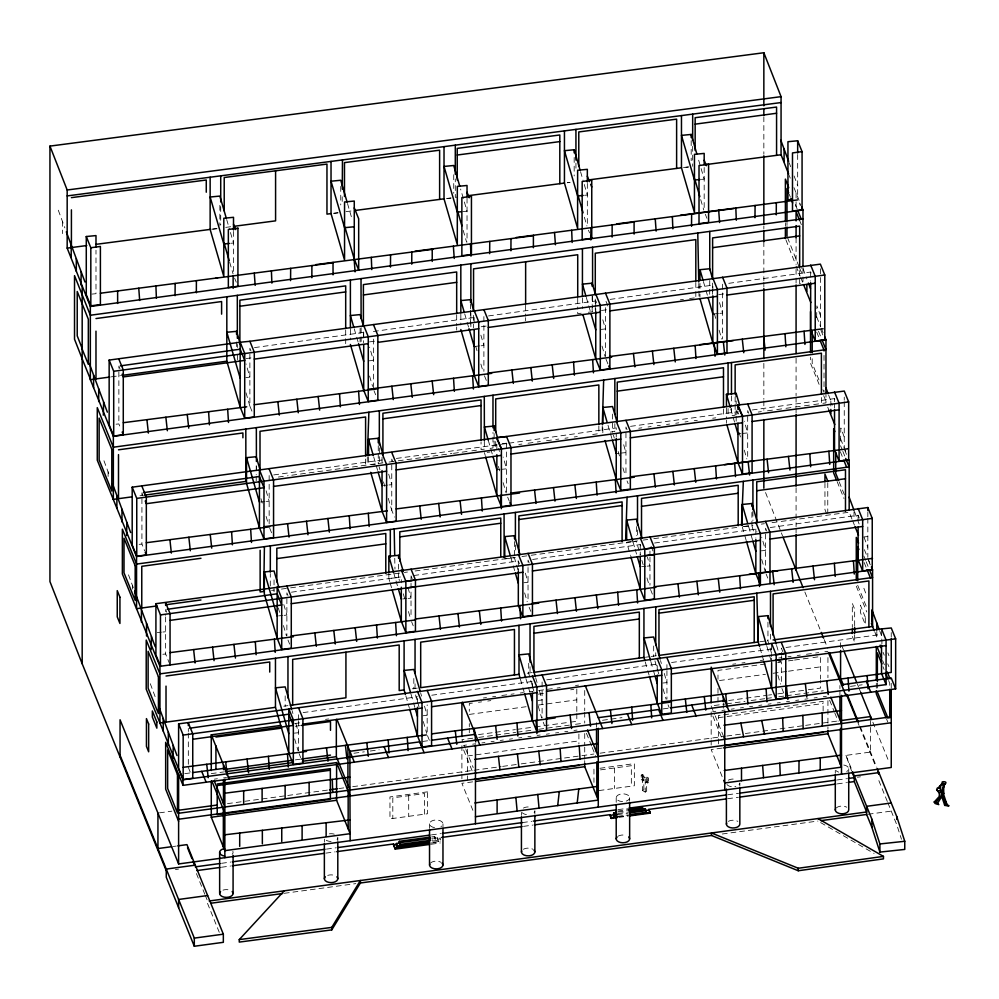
<?xml version="1.0" encoding="UTF-8"?>
<svg xmlns="http://www.w3.org/2000/svg" width="999" height="999" viewBox="0 0 999 999"><rect width="100%" height="100%" fill="white"/><g stroke="black" fill="none" stroke-linecap="round" stroke-linejoin="round"><path stroke-width="0.75" stroke-dasharray="5 3.75" d="M270.292 585.963L270.304 573.626M770.491 634.178L770.491 640.309L767.419 640.721M342.207 201.398L342.232 196.791M816.62 317.495L816.895 305.881L820.629 315.934M840.559 441.058L840.858 427.984L844.605 438.037M602.285 425.624L602.047 433.216L602.834 433.104L602.834 425.574M367.332 457.255L367.07 465.022L287.55 475.786M641.233 779.832L642.345 779.195L643.831 780.057L642.419 780.868L641.233 779.832L641.233 775.124L642.345 774.475L648.501 778.034L648.501 782.754L645.242 782.492L646.653 781.68L648.501 782.754M641.233 775.124L645.242 777.784L648.501 778.034M643.831 789.647L643.831 775.336L642.419 776.148L642.419 790.471L643.831 789.647L646.653 791.283L646.653 776.972L645.242 777.784L645.242 792.095L646.653 791.283M501.248 444.293L507.38 443.419M508.916 443.194L616.233 427.909L616.233 436.963M546.715 679.844L657.217 664.06M254.495 347.602L363.711 332.43L364.847 335.227M373.426 331.493L474.175 317.52L475.312 320.317M488.499 315.934L595.754 300.974L596.89 303.783M610.064 299.4L712.861 285.127L712.861 291.209M291.458 592.195L401.311 576.848L401.311 582.779M770.192 527.534L858.116 515.247L859.252 518.056M728.758 283.329L810.664 272.028L811.8 274.825M273.726 474.925L382.043 460.002M752.247 409.977L834.527 398.601L835.676 401.398M411.026 581.83L411.026 575.899L518.319 561.038L519.455 563.836M532.642 559.452L640.247 544.592L641.383 547.39M654.57 543.019L755.843 529.133L756.98 531.93M303.147 712.587L417.445 696.803M431.743 695.229L532.392 681.455M785.976 647.477L881.53 634.39M111.301 376.835L120.492 375.587M246.004 358.604L252.135 357.767M369.518 341.883L375.636 341.046M481.206 326.76L487.337 325.924M581.256 313.211L577.722 313.686L577.722 310.589M588.274 312.262L592.644 311.676L592.632 305.532M601.473 310.477L607.654 309.64M680.344 299.8L683.441 299.375M689.622 298.539L694.268 297.914M718.718 294.605L724.837 293.781M630.531 426.348L737.312 411.825L738.611 414.548M139.997 495.766L143.069 495.354M278.359 477.035L286.014 475.999M370.08 464.622L382.917 462.874M389.048 462.05L396.715 461.014M398.251 460.801L451.923 453.534M453.459 453.334L470.329 451.048M471.853 450.836L476.461 450.212M484.29 449.15L481.056 449.587L481.056 441.995M490.084 448.364L492.982 447.977L492.982 432.455M518.793 444.48L521.878 444.068M528.034 443.231L535.726 442.195M537.275 441.983L540.347 441.57M546.503 440.734L554.208 439.685M555.744 439.485L558.828 439.061M564.984 438.236L568.056 437.812M574.213 436.975L577.297 436.563M592.694 434.478L597.315 433.853M610.339 432.092L614.835 431.481L614.835 423.688M638.798 428.234L641.87 427.822M648.039 426.985L651.111 426.573M657.28 425.736L660.351 425.324M666.508 424.488L669.592 424.063M675.749 423.239L678.833 422.814M684.989 421.978L688.074 421.566M694.23 420.729L697.302 420.317M712.699 418.231L715.784 417.819M758.241 412.063L761.325 411.65M767.494 410.814L775.187 409.777M776.735 409.565L784.44 408.516M785.976 408.316L793.681 407.267M795.216 407.055L802.921 406.019M804.457 405.806L812.162 404.77M813.71 404.558L821.403 403.521L821.403 395.891M822.926 403.309L825.973 402.897L825.973 395.204M271.591 590.421L274.201 590.059M281.418 589.085L289.098 588.049M290.634 587.837L399.8 573.064M404.383 572.439L407.442 572.027M415.097 570.991L515.397 557.417M521.953 556.518L529.657 555.481M531.206 555.269L633.441 541.433M634.802 541.246L637.512 540.884M643.056 540.122L647.664 539.51M653.796 538.673L740.346 526.96M743.731 526.498L752.921 525.249M761.325 524.113L764.385 523.701M772.027 522.664L779.682 521.628M781.206 521.428L798.039 519.143M799.575 518.943L849.175 512.225L852.097 519.418M283.791 706.193L287.962 705.631M412.312 688.798L419.28 687.849M527.285 673.226L533.928 672.327M645.416 657.242L649.837 656.643M651.323 656.443L658.965 655.406M759.764 641.758L765.896 640.933M294.655 723.551L300.824 722.714M325.524 719.38L328.621 718.955M483.391 698.001L486.463 697.589M492.607 696.753L495.679 696.34M501.81 695.504L509.49 694.467M511.026 694.268L514.098 693.843M520.242 693.019L523.314 692.594M529.445 691.77L532.517 691.358M538.661 690.521L555.544 688.236M557.08 688.024L560.152 687.612M575.499 685.539L578.571 685.114M732.692 664.248L735.764 663.836M741.907 663.011L744.979 662.587M760.339 660.514L763.411 660.089M778.77 658.016L781.842 657.604M787.999 656.768L791.071 656.355M797.214 655.519L800.286 655.107M806.43 654.27L814.11 653.234M815.646 653.021L818.718 652.609M824.862 651.773L827.934 651.36M295.367 726.273L301.473 725.449M472.377 703.109L469.305 703.521L469.305 711.3M478.509 702.272L481.58 701.86M487.724 701.023L490.796 700.611M538.411 694.168L544.555 693.331M570.666 689.797L573.738 689.385M765.459 663.998L717.994 670.416L717.994 679.27M777.709 662.337L780.781 661.925M788.436 660.888L793.031 660.264M794.555 660.052L811.4 657.779M812.936 657.567L820.591 656.53L820.591 678.97M469.305 714.41L526.123 706.718M538.411 705.057L576.81 699.849M719.517 680.531L765.459 674.313M773.126 673.276L786.9 671.415M788.436 671.203L820.591 666.845M184.778 773.663L190.946 772.826M422.627 741.458L429.97 740.471M663.099 708.903L669.118 708.091M728.708 700.511L766.995 695.329M768.531 695.117L771.59 694.705M777.709 693.88L783.84 693.044M789.972 692.22L806.817 689.934M808.341 689.735L820.591 688.074L820.591 680.494M478.509 734.59L493.868 732.504M495.404 732.292L515.372 729.595M516.908 729.382L533.803 727.097M535.339 726.897L569.13 722.314M570.666 722.115L576.81 721.278L576.81 713.623M295.367 759.877L301.473 759.053M353.933 753.234L364.323 751.822M370.267 751.023L379.17 749.812M850.474 686.375L862.187 684.79M602.484 720.279L621.99 717.632M211.276 773.613L223.626 771.94M472.652 738.224L461.9 739.685L465.297 748.039M478.783 737.399L494.143 735.314M495.679 735.114L515.634 732.404M517.17 732.205L532.517 730.119M538.661 729.295L569.368 725.137M575.499 724.3L581.643 723.476M714.248 705.519L725.012 704.07M726.548 703.858L744.979 701.36M751.123 700.524L764.947 698.663M766.483 698.451L772.627 697.614M778.77 696.79L784.927 695.953M786.463 695.741L823.326 690.759M214.335 779.158L217.395 778.745M223.501 777.909L226.561 777.497M463.436 745.429L466.508 745.017M472.652 744.18L475.724 743.768M481.855 742.944L484.927 742.519M491.071 741.695L494.143 741.27M500.274 740.446L503.346 740.034M509.49 739.198L512.562 738.785M518.706 737.949L521.778 737.537M527.909 736.7L530.981 736.288M537.125 735.451L540.197 735.039M546.341 734.215L549.4 733.79M555.544 732.966L558.616 732.542M564.76 731.718L567.832 731.305M573.963 730.469L577.035 730.057M712.712 711.688L715.784 711.263M721.94 710.439L725.012 710.027M731.156 709.19L734.228 708.778M740.371 707.941L743.443 707.529M749.587 706.693L752.659 706.281M758.803 705.444L761.875 705.032M768.019 704.195L771.091 703.783M777.234 702.946L780.306 702.534M786.463 701.698L789.535 701.286M795.679 700.449L798.75 700.037M804.894 699.2L807.966 698.788M814.11 697.964L817.182 697.539M823.326 696.715L826.398 696.291M718.381 717.707L823.126 703.521M467.495 755.981L578.896 740.896M159.478 812.836L171.853 811.163M227.497 803.633L286.238 795.679M287.787 795.466L327.984 790.022M338.798 788.561L344.98 787.724M352.709 786.675L501.111 766.583M502.659 766.383L519.667 764.073M521.203 763.873L593.868 754.033M600.049 753.196L725.262 736.238M726.81 736.038L743.805 733.728M745.354 733.516L804.095 725.574M805.644 725.361L838.111 720.966M472.652 781.867L461.9 783.316L473.489 811.85M721.94 748.114L711.176 749.575L723.101 778.933M599.937 768.281L634.353 763.623L634.353 785.776L597.414 790.771M600.499 769.879L631.343 765.696L631.343 786.176M173.214 846.49L176.274 846.078M851.523 770.803L845.966 755.406L870.566 752.072M175.437 869.542L178.496 869.13M221.528 863.311L230.794 862.05M326.486 849.1L335.739 847.851M431.431 834.889L440.684 833.641M522.477 822.564L531.743 821.315M618.169 809.615L627.434 808.353M727.747 794.779L738.548 793.306M837.324 779.944L846.578 778.683M857.379 777.222L860.451 776.81M617.782 811.038L628.596 809.565M431.643 836.912L434.727 836.5L435.277 837.861L435.277 839.659L432.192 840.072M618.169 811.975L627.434 810.726M432.192 838.273L435.277 837.861M618.169 813.436L627.434 812.175M221.428 867.257L230.657 866.008M325.961 853.109L335.189 851.86M434.727 836.5L434.727 838.298L437.699 837.899L438.661 841.545L430.994 842.582M523.513 826.36L532.779 825.112M727.634 798.738L738.448 797.264M837.312 783.89L846.578 782.629M617.457 814.585L628.009 813.161M437.699 837.899L437.699 839.185L440.109 838.86L441.708 842.806M432.53 841.083L438.661 840.259M617.457 816.383L628.009 814.959M618.731 816.707L627.684 815.496M618.731 817.394L627.684 816.183M431.218 843.031L440.209 841.82M431.218 844.23L440.209 843.019M284.253 893.306L355.819 883.615M722.277 834.003L817.944 821.053M868.181 814.247L891.245 811.126L891.245 808.416M396.391 458.429L496.653 444.942L499.625 451.448M671.553 662.499L771.64 649.063M211.651 229.221L217.695 228.434M225.724 227.385L231.768 226.586M333.803 213.249L337.974 212.7M346.016 211.651L352.147 210.851M446.84 198.464L451.061 197.914M457.23 197.103L455.294 197.365L455.294 178.933M570.192 182.342L567.32 182.717L571.391 182.417M688.461 166.87L682.866 167.607L688.411 167.108M446.803 198.564L450.961 198.164M333.803 213.336L337.974 212.937M701.398 179.395L704.183 179.121L697.677 156.781M212.912 229.146L217.083 228.746M584.565 195.305L587.337 195.042L583.516 181.893M462.862 211.588L467.033 211.189L460.601 189.073M230.732 243.294L233.516 243.032L229.246 228.359M91.833 294.106L95.991 293.694L95.991 250.212M714.248 313.911L718.406 313.511M719.792 313.374L722.577 313.112L719.13 301.286M601.298 329.37L605.469 328.958L602.035 317.145M475.561 346.316L479.732 345.904M481.118 345.779L483.891 345.504L480.881 335.152M369.268 360.814L373.426 360.414L369.568 347.115M245.717 377.572L249.875 377.172L246.004 363.861M116.096 424.188L118.869 423.926L121.066 429.358M502.41 443.606L506.568 443.206L507.667 445.916M487.175 452.335L489.96 452.072M371.316 464.56L375.487 464.148M737.961 433.878L740.734 433.603M742.12 433.466L747.677 432.929L744.267 421.203M616.233 453.534L619.005 453.271M620.391 453.134L625.948 452.597L622.926 442.195M496.853 469.767L499.625 469.505M501.011 469.368L506.568 468.831L503.134 457.03M383.429 485.489L387.6 485.089M388.986 484.952L391.758 484.677L388.274 472.702M260.826 501.985L264.985 501.585M266.371 501.448L269.156 501.186L266.134 490.809M139.136 544.355L141.92 544.093L144.668 550.874M743.593 526.573L751.922 525.761L753.621 531.63M630.819 541.945L626.648 542.345L630.469 555.494M632.205 541.808L636.375 541.408L640.197 554.545M504.745 558.853L514.46 557.917L516.158 563.748M388.848 572.564L388.848 578.496L398.576 577.547L399.425 580.506M863.673 536.95L867.831 536.55M761.4 550.824L765.559 550.424L761.725 537.237M641.633 566.695L645.791 566.296M647.19 566.158L649.962 565.884L647.414 557.13M523.863 582.742L528.034 582.342L524.637 570.666M402.697 598.95L406.868 598.551M408.254 598.413L411.026 598.151L408.454 589.285M278.546 615.884L282.705 615.484M284.103 615.347L286.875 615.084L283.454 603.321M157.305 632.567L161.476 632.167M162.862 632.03L165.634 631.768M162.862 654.27L165.634 654.008L169.493 663.498M778.583 662.012L781.355 661.738L781.355 684.128M662.774 683.029L666.932 682.617L663.935 672.315M537.949 700.411L542.107 700.012L539.085 689.597M423.002 715.759L427.172 715.359L424.15 704.994M294.343 733.129L298.514 732.729L295.504 722.377M820.616 822.589L874.1 853.471M642.419 790.471L645.242 792.095M793.955 187.612L800.674 204.345M799.312 202.947L800.424 205.669M797.227 209.203L794.392 202.073M799.587 220.342L801.335 224.65M799 266.608L786.987 236.201M799.587 268.057L801.335 272.365L801.335 267.744M796.078 266.159L800.099 276.074M800.674 277.485L802.984 283.142L799.662 283.641L799.662 268.244M816.645 316.833L820.728 326.885M821.303 328.321L823.051 332.63M820.928 330.294L823.139 335.726M818.531 331.281L821.39 338.336M816.695 332.043L819.517 338.986M818.955 379.932L812.187 363.274L812.187 355.719M822.901 389.647L824.025 392.42L824.025 350.087M819.105 384.378L810.514 363.236L810.514 357.155M823.688 395.654L825.973 401.286M827.734 407.23L828.908 410.114M840.546 438.786L846.877 454.358M844.804 450.262L846.453 454.345M840.559 445.729L842.282 449.962M842.856 451.373L845.154 457.03M840.334 451.723L843.218 458.841M839.185 481.88L844.38 494.68M837.112 481.555L844.005 498.513M852.684 520.866L854.445 525.187M864.385 549.662L867.307 556.868M867.894 558.304L870.229 564.073M868.381 560.152L870.591 565.571M863.848 556.018L865.596 560.314M866.17 561.75L868.506 567.482M864.147 562.512L866.483 568.269M857.704 585.302L866.483 606.93M705.282 214.236L706.93 218.306M856.28 586.151L866.757 611.95M874.912 632.23L877.821 639.41M883.079 652.335L884.24 655.207M887.749 663.836L888.91 666.708M826.648 513.786L824.949 509.602L824.949 483.379M882.629 660.576L884.352 664.81M882.979 666.683L884.115 669.455M888.611 680.519L889.734 683.291L889.734 687.811M886.65 719.255L887.799 722.09M852.322 636.488L854.657 642.207L854.657 634.69M748.775 413.311L747.677 410.601L747.677 458.816M841.745 645.604L843.468 649.862M857.304 683.928L858.466 686.763M859.04 688.186L860.763 692.444M872.864 722.227L888.948 761.825M860.189 726.523L876.685 767.12M804.869 592.02L821.265 632.392M824.187 639.61L827.709 648.264M857.879 722.564L859.04 725.399M859.615 726.822L875.574 766.108M887.312 801.46L878.908 780.743L878.908 778.171M887.874 802.834L896.777 824.762L901.473 839.26M766.67 530.894L765.559 528.184L765.559 571.191M829.645 700.274L834.177 711.463M834.752 712.861L838.149 721.241M845.966 755.406L852.072 770.454M766.121 574.025L767.769 578.096M783.016 652.185L781.355 648.114L781.355 654.17M781.905 688.473L784.115 693.893M588.448 230.145L589.547 232.867M606.018 301.386L608.229 306.818M606.018 359.24L608.229 364.672M627.047 429.682L625.948 426.973L625.948 475.212M627.047 480.944L628.159 483.653M651.061 546.353L653.271 551.785M711.176 705.931L714.647 714.46M715.222 715.883L723.301 735.776M712.886 716.083L721.965 738.461M650.511 589.485L653.271 596.266M668.044 704.832L669.143 707.554M484.453 375.786L487.2 382.58M507.667 497.177L509.328 501.248M529.133 562.812L528.034 560.089L528.034 566.021M586.438 733.266L591.633 746.041M592.207 747.464L595.666 755.981M529.133 607.292L530.794 611.363M543.219 722.215L544.318 724.937M373.988 390.696L375.636 394.767M392.857 461.763L391.758 459.053L391.758 510.314L394.518 517.095M411.026 575.899L412.137 578.621M465.859 749.437L473.214 767.544M411.588 621.74L413.236 625.811M463.636 749.924L472.327 771.328M429.37 740.284L427.172 734.852L427.172 704.857M234.615 278.134L236.263 282.205M250.986 350.961L249.875 348.239L249.875 406.094L252.085 411.526M437.699 839.185L438.661 841.545M434.727 838.298L435.277 839.659M269.705 528.159L272.465 534.952M287.974 595.554L286.875 592.844L286.875 635.839M287.974 640.034L289.635 644.105M299.063 753.583L300.711 757.654M119.967 368.781L118.869 366.071L118.869 423.926M143.019 495.554L141.92 492.844L141.92 544.093M166.746 612.237L165.634 609.527L165.634 615.446M188.324 767.407L191.084 774.2M196.416 873.563L204.832 894.28M205.394 895.666L207.08 899.812M219.268 932.304L207.642 903.67L207.642 901.185M789.185 175.449L790.246 178.147M789.26 194.33L790.396 197.228M785.951 239.947L795.516 264.335M765.546 492.557L780.818 531.48M781.38 532.917L782.504 535.801M789.185 162.75L790.659 166.721M794.105 175.986L797.839 186.039M803.084 268.706L806.88 278.933M828.683 395.192L832.379 405.144M854.532 511.663L857.08 518.518M857.592 519.88L859.115 524M864.035 537.237L867.769 547.29M863.885 588.261L866.47 595.204M879.869 631.281L881.405 635.389M887.899 652.871L888.96 655.744M58.292 210.202L64.86 227.897M103.958 460.739L110.04 477.122M128.509 574.85L133.616 588.586M150.312 683.728L155.906 698.788M700.711 199.6L703.746 210.027M714.41 313.948L715.696 318.381M719.13 330.207L721.715 339.073M703.396 281.531L705.544 288.923M705.981 290.397L707.692 296.316M739.148 432.555L740.434 436.95M744.267 450.137L746.827 458.928M730.719 408.966L734.552 422.152M761.725 559.477L765.134 571.203M748.601 526.448L752.434 539.647M742.207 526.71L744.33 534.028M744.767 535.501L746.465 541.358M776.598 645.391L778.333 651.336M771.415 652.921L767.956 641.021L767.956 620.129M777.896 675.224L780.494 684.14M766.882 646.328L769.043 653.758M769.48 655.244L770.778 659.715M759.964 647.914L761.688 653.858M762.125 655.344L763.423 659.802M580.544 171.666L583.091 180.432M584.365 217.208L586.913 225.974M602.035 346.079L605.044 356.406M586.301 297.415L590.172 310.701M613.423 435.139L614.285 438.111M618.169 451.473L619.467 455.931M622.926 467.819L625.087 475.249M608.016 425.312L611.912 438.686M641.895 560.389L643.169 564.772M646.99 577.909L649.113 585.202M633.029 542.007L634.727 547.852M635.152 549.313L636.85 555.144M660.514 660.551L661.375 663.486M654.944 660.913L658.803 674.163M663.086 688.873L666.083 699.175M650.799 661.488L652.934 668.843M653.358 670.317L654.645 674.737M645.229 661.85L647.377 669.218M647.802 670.679L649.088 675.099M463.174 230.319L466.595 242.108M475.724 346.328L477.01 350.761M480.881 364.073L483.041 371.478M464.71 313.898L468.581 327.21M498.414 466.421L499.7 470.854M503.134 482.654L506.143 492.982M488.261 440.259L490.409 447.639M490.846 449.113L492.557 455.02M484.403 452.609L485.264 455.556M516.583 565.197L518.281 571.041M524.637 592.907L527.185 601.66M510.676 557.03L512.799 564.323M513.224 565.784L514.922 571.615M535.626 677.709L537.362 683.653M532.167 685.302L528.708 673.413L528.708 662.911M532.604 686.8L533.891 691.258M538.224 706.118L541.683 718.019M525.911 678.646L528.071 686.076M528.508 687.562L529.795 692.032M520.292 678.821L522.452 686.251M522.877 687.737L524.175 692.195M347.502 203.509L352.16 219.493M369.568 376.036L372.577 386.388M354.258 328.846L358.129 342.145M379.133 466.883L379.995 469.88M383.479 481.855L384.79 486.351M388.274 498.326L391.758 510.314M373.763 457.167L377.684 470.654M403.296 593.793L404.583 598.226M408.454 611.525L410.177 617.432M393.581 572.502L397.877 587.275M388.848 578.496L389.71 581.443M390.147 582.929L391.858 588.836M420.704 693.156L421.566 696.116M415.547 694.892L418.981 706.73M423.289 721.528L426.735 733.378M410.989 694.093L413.136 701.498M413.574 702.971L414.86 707.417M405.819 695.828L409.265 707.667M226.686 219.555L228.821 226.885M229.67 262.225L233.092 273.951M246.004 392.782L249.875 406.094M260.964 498.651L262.25 503.096M266.134 516.433L268.294 523.838M278.321 607.929L279.608 612.337M283.454 625.561L286.451 635.851M292.058 710.551L292.919 713.498M294.643 738.923L298.077 750.749M698.776 283.504L698.9 289.623M698.938 291.146L699.05 297.265M394.755 558.279L394.967 569.068M361.126 327.672L361.151 335.339M361.151 336.875L361.163 341.471M256.431 466.133L256.443 470.754M592.619 296.341L592.632 304.008M237.375 344.43L237.375 347.502M237.387 355.169L237.387 359.765M891.245 632.567L891.245 637.175M891.245 683.279L891.245 687.849M881.905 639.585L881.905 643.818M881.53 630.282L881.53 639.073M877.359 682.979L877.359 692.007M876.81 631.43L876.81 635.614M876.31 683.166L876.31 689.273M870.566 721.203L870.566 725.836M870.566 727.372L870.566 753.795M867.831 512.112L867.831 516.695M867.831 518.231L867.831 557.305M858.116 515.247L858.116 521.178M854.657 625.674L854.657 609.128L852.322 603.408L852.322 627.459M854.02 511.675L854.02 520.054M848.725 768.768L848.725 771.815M844.255 397.152L844.255 400.187M844.255 401.71L844.255 447.39M840.584 642.757L840.584 648.938M839.922 685.526L839.922 688.636M839.922 690.184L839.922 694.842M835.289 770.291L835.289 773.338M834.527 398.601L834.527 401.71M834.527 403.259L834.527 407.917M830.856 401.036L830.856 408.017M827.934 657.567L827.934 677.722M827.934 700.611L827.934 729.245M827.771 482.629L827.771 513.486M823.126 711.088L823.126 701.335L718.381 715.521L718.381 737.374M820.379 268.768L820.379 327.397M810.664 272.028L810.664 281.156M802.984 267.819L802.984 275.474M802.984 277.01L802.984 281.606M797.664 154.533L797.664 198.876M796.078 193.019L796.078 209.041M796.078 237.849L796.078 264.498M796.078 269.28L796.078 283.329M796.078 358.216L796.078 395.654M796.078 397.215L796.078 406.581M796.078 408.141L796.078 412.812M796.078 487.699L796.078 526.71M796.078 528.271L796.078 532.954M786.987 222.365L786.987 225.437M785.389 223.289L785.389 226.336M781.355 655.681L781.355 658.716M771.64 644.942L771.64 656.63M771.64 658.141L771.64 662.687M763.848 116.746L763.848 154.208M763.848 226.011L763.848 229.133M763.848 241.621L763.848 280.644M763.848 282.193L763.848 286.875M763.848 363.361L763.848 399.263M763.848 400.824L763.848 410.189M755.843 529.133L755.843 538.024M752.921 511.226L752.921 520.579M751.922 512.412L751.922 525.761M739.834 785.988L739.834 782.941A6.718 3.884 0 0 1 734.852 786.688M737.961 411.039L737.961 414.086M736.176 400.974L736.176 404.021M736.176 410.114L736.176 414.672M736.176 416.196L736.176 422.29M735.139 396.903L735.139 402.997M735.139 404.52L735.139 415.197L731.468 415.696L731.468 408.104M731.468 395.954L731.468 406.581M728.071 408.566L728.071 416.146M726.448 408.004L726.448 418.668M726.448 420.192L726.448 423.239M723.488 409.078L723.488 416.77M723.301 703.209L723.301 710.963M722.577 284.178L722.577 338.986M718.381 738.885L718.381 744.942M717.994 688.323L717.994 695.903M717.994 697.414L717.994 701.96M712.612 283.104L712.612 287.724M712.612 289.273L712.612 295.429M711.176 711.887L711.176 739.023M711.176 740.521L711.176 745.054M709.752 280.482L709.677 296.166M704.183 167.52L704.183 209.977M699.962 283.404L699.962 292.545M699.962 294.056L699.962 297.103M695.816 282.417L695.816 290.06M695.816 291.583L695.816 297.702M692.669 146.366L692.669 166.321M691.183 140.622L691.183 160.677M666.932 664.622L666.932 669.118M666.932 670.629L666.932 699.125M657.217 665.571L657.217 674.562M655.744 652.772L655.744 655.844M653.671 645.991L653.671 656.493M649.962 551.061L649.962 555.506M649.962 556.992L649.962 585.164M647.689 778.508L647.689 783.228M642.345 774.475L642.345 779.195M640.247 544.592L640.247 550.524M640.247 551.997L640.247 554.969M637.512 529.994L637.512 536.213M636.375 526.573L636.375 535.476M629.645 797.726A6.718 3.884 0 0 1 619.567 801.086A6.718 3.884 0 0 1 619.567 794.367A6.718 3.884 0 0 1 629.645 797.726L629.645 800.773M616.208 797.726L616.208 802.297M614.385 767.994L614.385 788.473M612.549 414.073L612.549 432.167M605.469 307.642L605.469 356.368M598.851 426.036L598.851 433.641M596.528 722.664L596.528 727.322M595.754 300.974L595.754 307.068M595.754 308.591L595.754 311.638M595.279 299.088L595.279 303.671M595.279 305.195L595.279 311.313M593.955 769.093L593.955 782.379M592.157 295.367L592.157 304.495M592.157 306.019L592.157 310.589M587.337 183.429L587.337 225.899M584.715 690.484L584.715 710.651M584.715 712.2L584.715 723.064M584.715 733.541L584.715 745.591M584.715 747.102L584.715 759.153M584.715 760.664L584.715 763.673M582.429 297.827L582.429 308.491M578.896 733.978L578.896 743.955M577.722 298.177L577.722 309.041M576.81 688.96L576.81 712.1M575.936 163.162L575.936 169.306M574.175 157.455L574.175 175.974M542.107 682.005L542.107 718.006M534.865 813.873L534.865 810.826A6.718 3.884 0 0 1 531.505 814.185M532.392 682.954L532.392 691.945M530.044 666.733L530.044 672.864M528.034 567.507L528.034 601.61M525.636 305.232L525.636 316.096M525.636 317.645L525.636 320.741M521.428 812.349L521.428 815.396M518.319 561.038L518.319 566.97M518.319 568.456L518.319 571.416M515.397 545.004L515.397 552.759M514.46 541.595L514.46 557.917M506.568 443.206L506.568 492.957M496.853 444.143L496.853 450.174M495.704 441.521L495.704 447.614M494.118 433.578L494.118 439.61M494.118 441.108L494.118 451.66M484.29 441.396L484.403 449.587M483.891 316.583L483.891 371.391M474.175 317.52L474.175 323.614M473.551 315.384L473.551 327.797M470.866 312.824L470.866 320.492M470.866 322.028L470.866 326.623M470.554 304.208L470.554 308.778M470.554 310.302L470.554 327.048M469.305 723.588L469.305 726.648M469.305 728.184L469.305 732.766M467.495 749.063L467.495 774.312M467.495 775.836L467.495 780.419M467.033 198.127L467.033 242.045M461.9 745.641L461.9 772.764M461.9 774.275L461.9 778.795M460.839 314.285L460.839 324.95M456.68 314.673L456.68 325.462M456.68 326.998L456.68 330.082M453.733 174.75L453.733 193.269M442.969 823.863L442.969 826.91M440.109 837.661L440.109 838.86M429.533 823.863L429.533 828.433M424.612 814.173L424.612 793.543L392.807 797.851L392.807 818.468M417.445 698.301L417.445 704.295M415.047 683.828L415.047 688.423M413.823 678.471L413.823 688.96M411.026 583.316L411.026 617.419M408.703 795.691L408.703 816.32M398.576 564.21L398.576 577.547M382.043 457.355L382.043 466.021M379.333 447.902L379.333 463.361M378.259 445.791L378.259 451.823M378.259 453.334L378.259 463.886M373.426 339.098L373.426 387.824M368.544 457.292L368.544 464.822M365.597 459.003L365.597 465.222M363.711 332.43L363.711 338.524M363.399 331.93L363.399 342.707M360.102 328.296L360.102 342.008M350.387 329.245L350.387 339.897M345.691 329.907L345.691 345.105M340.746 186.438L340.746 204.957M337.799 840.634L337.799 837.587A6.718 3.884 0 0 1 335.839 840.321M324.363 839.11L324.363 842.157M298.514 714.735L298.514 719.23M298.514 720.729L298.514 750.724M285.177 695.878L285.177 706.38M274.051 579.882L274.051 591.745M269.156 475.549L269.156 523.788M256.219 465.759L256.219 474.8M256.219 476.311L256.219 480.831M236.551 341.983L236.551 346.553M233.516 231.418L233.516 273.876M220.717 206.543L220.717 224.962M219.855 205.332L219.855 225.387M188.324 728.408L188.324 731.53M188.324 733.091L188.324 764.285M165.634 616.932L165.634 654.008M132.63 585.951L132.63 589.035M108.092 471.853L108.092 476.473M62.425 221.316L62.425 233.616M843.755 765.022A6.718 3.884 0 0 1 846.765 771.503M838.648 772.127A6.718 3.884 0 0 1 836.2 770.704M836.2 807.991A6.718 3.884 0 0 1 846.765 807.192M731.368 786.688A6.718 3.884 0 0 1 726.623 783.94M728.358 780.194A6.718 3.884 0 0 1 734.852 779.183M728.358 821.353A6.718 3.884 0 0 1 737.861 821.353M618.169 836.151A6.718 3.884 0 0 1 626.286 835.526M526.411 814.572A6.718 3.884 0 0 1 522.327 812.761M523.401 808.079A6.718 3.884 0 0 1 529.882 807.08M523.401 849.25A6.718 3.884 0 0 1 532.904 849.25M434.515 827.609A6.718 3.884 0 0 1 430.157 822.214A6.718 3.884 0 0 1 440.109 820.679A6.718 3.884 0 0 1 440.996 826.598M430.432 863.086A6.718 3.884 0 0 1 440.996 862.274M331.081 841.458A6.718 3.884 0 0 1 325.274 839.522M329.345 833.84A6.718 3.884 0 0 1 334.44 834.227M327.722 875.386A6.718 3.884 0 0 1 335.839 876.011M232.854 851.323A6.718 3.884 0 0 1 232.18 854.27M223.002 890.134A6.718 3.884 0 0 1 231.119 890.746M427.46 791.845L389.96 796.915L389.96 818.855L427.46 813.785L427.46 791.845M865.296 617.245L860.364 605.094L860.364 612.375L865.296 624.537L865.296 617.245"/><path stroke-width="1.5" d="M226.823 296.778L226.823 361.201L240.16 407.043L244.718 418.244L254.283 416.958L254.283 352.16L249.875 341.296L240.16 342.245L109.153 360.077L109.153 424.862L113.699 436.076L123.277 434.777L123.277 369.98L118.869 359.128M270.304 572.077L270.342 545.841M770.491 626.523L770.504 591.308M196.341 292.794L196.403 280.644M311.85 277.722L311.9 265.572M342.282 189.111L342.47 159.915M411.75 264.198L411.8 252.048M510.926 250.774L510.988 238.624M612.112 237.075L612.162 224.925M776.26 214.847L776.323 202.697M820.204 770.042L820.266 757.891M943.668 785.451L943.73 794.717L946.353 802.771M175.05 295.679L175.162 283.429M290.559 280.607L290.672 268.356M390.459 267.083L390.572 254.832M489.635 253.646L489.76 241.408M590.821 239.947L590.933 227.71M691.52 226.323L691.633 214.073M754.969 217.732L755.094 205.482M798.913 772.926L799.038 760.676M264.41 546.653L263.748 591.483L260.14 591.97L260.14 550.274M80.931 285.015L81.231 271.94M103.322 415.159L103.621 402.098M126.598 535.551L126.898 522.489M151.149 649.662L151.448 636.588M172.952 758.541L173.252 745.466M602.322 424.1L603.658 380.057M625.724 539.472L627.072 497.215M367.382 455.706L368.881 412.212M741.495 525.299L743.343 481.356M944.654 783.74C949.987 781.118 936.5 780.831 944.829 784.078M944.604 804.894L941.907 796.952M945.529 783.491L944.367 784.939L942.369 783.403M557.704 805.581L559.29 791.57M577.172 803.171L578.783 788.935M936.6 789.672L939.26 793.081L941.32 791.608M939.26 788.061L941.145 784.327L943.868 785.689L944.043 784.927M941.645 784.165L942.344 783.716M943.568 793.243C940.721 790.946 941.857 797.876 938.623 798.838L935.676 802.871M943.655 793.556L937.449 803.433L938.798 804.595L935.151 803.533L934.302 802.085M943.843 786.675L942.507 790.371L943.481 792.919M942.507 790.371L943.231 786.675M943.743 786.288L942.294 789.697M939.048 787.924L939.584 786.675M938.785 787.736L939.734 785.938M331.768 929.882L331.768 927.397L360.377 880.506L360.377 882.991L331.768 929.882L239.261 942.094L239.261 939.609L284.253 890.821M947.926 805.331L944.53 804.882L949.05 805.818L944.704 805.444M939.447 793.031L939.197 796.578L934.24 802.022L937.549 803.683M943.068 791.208L941.533 791.707L940.471 789.884L940.671 785.526M940.721 790.309C935.701 793.343 935.776 784.764 940.484 788.798M141.92 486.238L146.329 497.09L146.329 554.944L136.751 556.243L132.193 545.029L132.193 487.175L737.312 405.219L742.507 416.158L742.507 474.013L752.085 472.714L752.085 414.86L747.677 404.008L737.961 404.945L737.961 409.515M188.324 725.674L188.324 722.926L192.745 733.778L192.745 778.271L183.167 779.557L178.609 768.356L178.609 723.863L542.107 675.024L657.217 658.578L881.53 628.908L891.245 627.971L895.653 638.823L895.653 688.873L183.029 785.351L165.659 742.332L165.659 789.123L178.609 821.29M167.17 609.303L277.16 593.781L281.706 604.994L170.055 620.379M189.847 728.196L288.786 714.173L293.344 725.386L192.745 739.272M249.875 341.296L820.379 264.136L824.787 275L824.787 339.797L815.221 341.084L810.664 329.882L810.664 282.68M120.404 365.859L240.16 349.188L244.718 360.402L123.277 376.923L122.178 374.213M143.444 492.632L259.44 476.498L263.986 487.712L146.329 503.696L145.23 500.986M155.919 603.696L160.477 614.909L160.477 666.158L155.919 654.944L155.919 603.696L867.831 507.542L872.239 518.394L872.239 569.642L862.674 570.941L858.116 559.727L858.116 527.11M546.528 691.358L661.775 675.274M711.475 835.464L711.475 832.979L798.251 868.256L883.453 856.393L883.453 858.878L798.251 870.741L711.475 835.464L360.377 882.991M747.677 404.008L844.255 391.059L848.663 401.91L848.663 459.765L839.085 461.063L834.527 449.85L834.527 409.465M848.663 401.91L136.751 498.389L132.193 487.175M396.166 469.917L501.398 455.357M86.276 236.526L90.822 247.74L100.4 246.441L100.4 304.558L90.822 305.856L86.276 294.643L86.276 236.526L95.991 235.589L95.991 247.103M802.072 151.623L792.494 152.922L792.494 211.026L802.072 209.74L802.072 151.623L797.664 140.772L787.949 141.708L787.949 199.825L792.107 199.413M591.758 238.286L582.18 239.585L582.18 181.481L591.758 180.182L591.758 238.286L590.646 235.577M788.648 174.063L781.068 154.758L781.068 96.653L763.848 52.747L49.95 146.104L67.17 189.997L67.17 248.114L90.347 306.481L802.984 210.002L802.984 266.283M802.984 218.781L90.347 315.247L74.525 275.637L74.525 339.235L82.18 358.741M95.979 318.556L221.603 301.548L221.603 314.148M239.872 306.243L345.691 291.92M363.399 294.955L456.68 282.33M712.612 247.677L799.662 235.889M109.153 360.077L113.699 371.278L824.787 275M90.347 306.481L90.347 379.67L109.765 377.048M122.028 375.387L226.823 361.201M254.283 359.103L368.269 343.644M609.877 310.889L717.407 296.328M488.311 327.435L600.299 312.188M350.387 344.468L363.711 390.284L368.269 401.498L377.847 400.199L377.847 335.402L373.426 324.55M460.839 329.52L474.175 375.374L478.733 386.588L488.311 385.289L488.311 320.492L483.891 309.64M582.867 314.535L595.754 358.828L600.299 370.042L609.877 368.743L609.877 303.946L605.469 293.094M699.962 298.626L712.861 342.982L717.407 354.183L726.985 352.897L726.985 288.099L722.577 277.235M825.973 393.693L825.973 339.81L113.349 436.288L113.349 499.512M118.494 449.812L242.907 432.967L242.907 437.787M382.917 418.831L481.056 405.544M617.245 391.146L723.488 376.76M113.349 499.375L132.318 496.803M144.605 495.142L245.891 481.431L245.816 429.071M510.976 454.058L620.791 439.123M501.398 506.605L510.976 505.319L510.976 447.465L506.568 436.6L496.853 437.55L501.398 448.763L501.398 506.605L496.853 495.404L485.689 457.03M604.994 440.534L616.233 479.17L620.791 490.372L630.357 489.085L630.357 431.231L625.948 420.367M260.102 470.054L256.219 456.718L246.503 457.654L246.503 483.279L259.44 527.747L263.986 538.961L273.564 537.662L273.564 479.807L269.156 468.956M370.716 472.315L382.043 511.251L386.601 522.465L396.166 521.166L396.166 463.311L391.758 452.46M821.965 339.735L825.973 349.613L113.349 447.215L97.278 407.642L97.278 460.189L136.551 556.505L849.175 460.027L849.175 509.715M200.961 558.291L141.771 566.308L141.771 607.991M518.881 519.505L622.09 505.531M399.8 536.9L500.761 523.226M641.52 506.343L738.186 493.256M756.73 490.746L845.479 478.733M276.823 558.603L385.789 543.843M156.943 605.943L136.551 608.703L159.94 666.308L159.94 722.964L275.462 707.329L288.786 753.171L293.344 764.385L302.922 763.086L302.922 718.606L298.514 707.742M166.046 604.707L200.961 599.974M392.295 590.309L401.311 621.328L405.869 632.542L415.447 631.243L415.447 579.994L160.477 614.909M401.311 570.079L405.869 581.281L654.37 547.727L654.37 598.988L644.792 600.274L640.247 589.073L630.893 556.942M872.239 518.394L644.792 549.025L640.247 537.812M291.283 603.696L415.447 586.763M532.442 570.953L654.37 554.495M769.979 539.035L862.674 526.461M518.319 571.416L518.319 605.519L522.864 616.733L532.442 615.434L532.442 564.185L528.034 553.321M278.746 587.15L274.051 570.978L264.335 571.928L264.335 594.168L277.16 638.261L281.706 649.475L291.283 648.176L291.283 596.927L286.875 586.063M159.94 666.308L872.577 569.83L872.577 626.485L874.325 630.794M166.021 676.023L269.73 661.987L269.73 672.077M658.965 613.161L754.208 600.274M533.928 633.241L639.323 618.98M290.322 705.306L345.929 697.789L345.929 652.185M405.394 694.355L404.096 689.909L399.188 690.571L399.188 644.979L292.67 659.39L292.67 704.994M519.855 677.322L518.993 674.35L420.691 687.662L420.691 642.157L514.448 629.47L514.448 674.974M644.805 660.376L643.943 657.442L533.928 672.327L533.928 626.373L639.323 612.112L639.323 658.066M773.089 639.959L872.577 626.485M178.609 723.863L183.167 735.077L671.34 668.493L895.653 638.823M771.64 643.568L776.186 654.782L785.763 653.483L785.763 697.964L776.186 699.263L771.64 688.061L763.86 661.288M211.276 770.516L211.276 734.839L280.756 725.436M671.34 673.975L785.763 658.978M215.934 737.037L281.618 728.134M301.473 725.449L330.494 721.515L330.494 730.319M192.482 772.614L224.85 768.243M431.431 740.271L475.462 734.315M598.276 717.682L658.591 709.515L662.999 720.379M670.616 707.891L724.75 700.561M841.495 684.752L891.245 678.021L895.653 688.873M292.307 760.289L223.564 769.592L223.464 764.834M301.473 759.053L330.494 755.119M225.175 771.727L293.107 762.537M302.372 761.288L336.338 756.68L349.9 790.084L350.149 840.733M649.512 676.573L657.217 703.059L661.775 714.273L671.34 712.974L671.34 668.493L666.932 657.642M409.702 709.153L417.445 735.801L422.003 747.015L431.58 745.716L431.58 701.236L427.172 690.371M524.612 693.681L532.392 720.441L536.95 731.655L546.528 730.356L546.528 685.876L542.107 675.024M869.667 570.342L872.577 577.509L159.94 673.875L146.216 640.072L146.216 689.173L183.029 779.782L886.076 684.602L886.076 640.122L881.53 628.908M228.084 777.297L336.588 762.599L350.149 796.003M217.22 784.003L330.357 768.681L330.357 799.287L217.22 814.597L217.22 785.551L330.357 770.241M178.034 810.326L216.683 805.094M329.52 789.822L337.25 788.773M346.528 787.512L349.625 787.1M841.195 720.541L870.566 716.57L870.566 719.655M178.609 813.273L891.245 716.795M178.609 819.23L891.245 722.752M475.124 779.395L578.896 765.346M724.537 745.616L823.126 732.279M211.276 817.244L336.588 800.286L350.149 833.678L224.85 850.649L211.276 817.244L211.276 781.081M475.724 781.443L584.715 766.695L598.276 800.087L475.462 816.72M723.476 747.901L827.934 733.766L841.495 767.157L724.75 782.966L723.676 780.331M157.942 848.551L171.691 846.69M177.797 845.866L186.963 844.63L223.339 934.177L223.339 942.319L194.305 946.253L166.271 877.222L166.271 869.068L195.292 865.146M120.055 757.005L120.055 719.779L178.609 863.948L891.245 767.469L891.245 689.36M195.292 866.857L219.992 863.511M232.33 861.85L324.937 849.312M337.287 847.639L429.882 835.102M442.232 833.428L522.477 822.564M533.291 821.103L616.62 809.814M628.97 808.141L726.198 794.979M740.097 793.106L835.776 780.144M848.126 778.483L854.295 777.647L852.072 772.165M628.596 809.565L642.507 807.691L642.894 808.628L642.894 810.089L628.983 811.975M430.656 840.284L399.812 844.455L399.263 843.106L399.263 841.308L430.107 837.125M628.983 810.514L642.894 808.628M617.457 816.383L614.435 816.795L613.648 814.847L613.648 813.049L616.246 812.699L616.62 813.648L616.246 811.238M629.52 814.759L646.116 812.512L645.329 808.765L642.507 809.14L642.507 807.691M399.263 841.308L399.812 842.656L430.656 838.486M196.828 870.591L219.892 867.469M232.193 865.808L324.425 853.321M336.725 851.66L393.606 843.955L395.217 849.113L429.707 844.43M429.458 842.794L397.265 847.152L396.303 843.506L399.263 843.106M441.658 837.449L521.977 826.573M534.328 824.899L610.014 814.66L611.263 818.406L617.232 817.607M629.183 815.983L650.099 813.149L648.851 809.402L726.086 798.938M739.984 797.065L835.763 784.09M848.126 782.417L854.295 781.58L866.645 811.975L209.166 900.986M610.014 814.66L610.014 815.346L613.648 814.847M648.851 810.089L645.329 810.564L645.329 808.765M613.648 813.049L614.435 814.997L617.457 814.585M629.52 812.949L646.116 810.713M393.606 843.955L393.606 845.154L396.303 844.792M396.303 843.506L397.265 845.866L429.458 841.508M611.263 817.719L617.232 816.92M629.183 815.296L650.099 812.462L650.099 813.149M395.217 847.901L429.707 843.231M207.642 895.529L178.609 899.462L178.609 907.604M891.245 802.984L866.645 806.318L866.645 814.46L871.915 827.434L879.894 852.097L904.757 849.425L904.757 841.283L896.777 816.608L877.234 768.493M210.702 903.258L282.717 893.506M820.978 820.641L866.645 814.46M120.055 755.294L194.305 938.111L223.339 934.177M695.154 124.151L776.573 113.262M726.985 295.042L815.221 283.229M377.847 342.345L478.733 328.733M630.357 437.824L742.507 422.752M752.085 421.466L839.085 409.815M273.564 486.413L386.601 471.203M644.792 555.794L760.401 540.334M405.869 588.061L522.864 572.252M302.922 724.088L422.003 708.016M474.925 802.946L598.276 786.313M776.186 660.264L886.076 645.604M431.58 706.718L536.95 692.657M239.261 939.609L331.768 927.397M67.17 189.997L781.068 96.653M67.17 195.916L781.068 102.56M71.416 197.64L206.269 180.007L206.269 192.22M457.23 155.02L559.815 141.608M67.17 248.114L86.738 245.554M95.929 244.355L210.14 229.42L223.801 276.361L223.801 218.257L233.516 217.307L233.516 229.97M234.79 226.199L275.587 220.854L275.587 170.804M354.27 207.904L358.678 218.756L358.678 270.005L354.27 259.153L354.27 201.049L344.555 201.985L344.555 260.09L331.031 213.611L326.96 214.136L326.96 164.086L224.213 177.522L224.213 210.889M355.219 210.452L444.018 198.838L457.305 244.53L457.305 186.413L467.033 185.477L467.033 196.678M467.944 195.704L564.447 183.092L577.622 228.384L577.622 170.267L587.337 169.331L587.337 181.98M587.961 180.007L681.468 167.782L694.455 212.462L694.455 154.345L704.183 153.409L704.183 164.61M705.906 164.585L781.068 154.758M680.331 215.285L797.552 199.912M616.87 223.876L734.103 208.504M516.171 237.512L633.403 222.14M414.985 251.211L532.217 235.839M315.809 264.635L433.042 249.263M100.4 293.231L217.632 277.859M215.909 278.159L333.129 262.787M724.275 770.479L841.495 755.107M699.762 344.667L823.151 328.771M609.877 356.506L733.278 340.609M488.311 373.052L611.7 357.155M368.269 389.26L491.67 373.351M254.283 404.72L377.684 388.811M123.339 422.702L246.741 406.805M724.562 464.66L847.964 448.763M630.357 476.848L753.758 460.939M510.976 493.081L634.377 477.172M396.166 508.928L519.567 493.031M263.986 526.723L387.387 510.826M146.329 542.707L269.73 526.81M749.113 574.313L872.514 558.404M654.37 586.75L777.771 570.841M532.442 603.196L655.844 587.3M415.447 619.005L538.836 603.109M291.283 635.938L414.685 620.042M170.055 652.622L293.444 636.725M661.775 702.035L886.225 673.151M546.528 718.119L669.917 702.222M431.743 733.878L555.132 717.969M302.922 750.848L426.311 734.952M183.167 767.319L306.568 751.423M474.875 759.402L598.276 743.506M224.226 793.293L349.9 777.135M723.975 725.224L841.495 710.576M223.838 834.914L350.149 819.904M852.634 771.827L871.915 819.292L879.894 843.955L904.757 841.283M696.815 153.809L691.183 134.44L681.468 135.389L694.455 180.057L700.012 179.52M580.119 170.205L574.175 149.75L564.447 150.687L577.622 195.979L583.179 195.442M461.476 211.726L457.305 212.125L444.018 166.433L453.733 165.497L459.74 186.126M354.27 226.761L344.555 227.697L331.031 181.206L340.746 180.27L347.09 202.06M229.345 243.431L223.801 243.968L210.14 197.015L219.855 196.079L226.261 218.082M699.962 280.357L699.962 269.705L709.677 268.756L712.687 279.108M595.154 293.519L592.157 283.179L582.429 284.128L585.876 295.941M474.001 311.476L470.554 299.65L460.839 300.587L464.285 312.425M240.422 344.643L236.551 331.331L226.823 332.267L240.16 378.109M726.448 406.481L726.448 394.305L736.176 393.369L739.585 405.082M602.834 424.063L602.834 407.48L612.549 406.543L616.87 421.391M497.552 437.837L494.118 426.036L484.403 426.985L488.261 440.259M368.544 455.781L368.544 439.198L378.259 438.261L383.054 454.732M742.207 525.224L742.207 504.458L751.922 503.521L757.467 522.577M626.648 539.385L626.648 520.104L636.375 519.168L641.895 538.149M504.745 557.367L504.745 536.613L514.46 535.664L519.98 554.632M388.848 572.564L388.848 556.256L398.576 555.307L403.296 571.553M759.527 646.428L758.229 641.97L758.229 616.595L767.956 615.646L776.173 643.905M885.688 672.989L891.245 672.452L891.245 638.698M937.449 803.433L934.415 801.872M943.181 791.995L942.219 791.92M942.169 792.407L940.471 792.307M942.082 792.045L940.958 790.721M817.944 818.568L883.453 856.393M941.882 791.807L942.482 792.532M945.554 801.473L947.676 805.082M946.403 805.369L942.844 795.479M496.653 438.349L501.398 448.763M801.822 207.168L802.984 210.002M797.801 210.614L801.248 219.106M799.587 220.342L796.078 211.713L796.078 220.941M810.664 265.085L815.221 276.286L815.221 341.084M803.546 284.578L810.851 302.572M824.812 336.938L825.973 339.81M820.079 340.372L824.025 350.087M834.527 391.995L839.085 403.209L839.085 461.063M828.908 410.114L834.777 424.563M834.814 431.58L833.678 428.758L833.678 473.064L836.538 480.132M845.728 458.454L849.175 466.933L136.551 564.085L122.365 529.158L122.365 573.975L136.551 608.903L136.551 556.505M843.805 460.252L846.69 467.37M858.116 508.479L862.674 519.692L862.674 570.941M838.598 480.457L835.713 473.351L835.713 452.347M855.019 526.623L858.528 535.264M871.403 566.945L872.577 569.83M704.183 160.265L706.38 165.697M858.603 543.119L856.28 537.387L856.28 580.057M858.878 549.537L857.704 546.653L857.704 580.669M867.07 569.717L870.591 578.371M827.771 481.081L824.949 474.125L824.949 481.843M871.415 623.413L872.577 626.273M880.156 645.154L881.33 648.026M876.885 646.453L881.48 657.754M887.224 671.865L890.097 678.933M881.855 663.91L877.359 652.846L877.359 681.468M885.801 673.601L888.049 679.133M886.076 684.602L881.53 673.388L881.53 645.317M712.861 278.184L717.407 289.385L717.407 354.183M877.359 692.007L888.049 718.306M886.076 717.844L876.31 693.843L876.31 690.796M866.37 681.393L870.778 692.245M844.043 651.273L856.73 682.504M860.763 692.444L871.715 719.392M737.961 404.945L742.507 416.158M840.584 678.271L843.468 685.364M847.502 695.304L858.466 722.265M783.079 537.237L803.109 587.699M821.265 632.392L823.601 638.161M829.457 652.584L842.319 684.24M846.353 694.18L857.304 721.141M877.796 771.578L878.908 774.312L878.908 772.602L854.295 775.923L854.295 781.58M828.508 652.759L845.916 695.616M765.559 521.416L769.979 532.267L769.979 583.528M726.872 424.7L737.961 462.799L742.507 474.013M830.793 697.165L841.495 723.526M755.843 522.352L760.401 533.566L760.401 584.815L755.843 573.613L746.465 541.358M781.355 642.632L785.763 653.483M587.337 176.186L589.547 181.606M590.646 184.328L591.758 187.038M595.754 294.031L600.299 305.244L600.299 370.042M608.778 366.034L609.877 368.743M616.233 421.316L620.791 432.53L620.791 490.372M729.158 711.413L711.176 667.17L711.176 702.834M649.962 536.875L654.37 547.727M723.788 736.962L724.75 739.335M691.67 705.044L696.078 715.896M657.217 658.578L661.775 669.792L661.775 714.273M467.033 192.332L469.23 197.752M474.175 310.577L478.733 321.79L478.733 386.588M627.347 713.748L631.755 724.6M648.851 809.402L650.099 812.462M585.277 685.676L602.684 728.533M509.877 502.597L510.976 505.319M518.319 554.27L522.864 565.471L522.864 616.733M587.524 729.982L598.276 756.455M610.014 815.346L611.263 818.406M532.392 675.961L536.95 687.175L536.95 731.655M363.711 325.487L368.269 336.7L368.269 401.498M382.043 453.396L386.601 464.61L386.601 522.465M411.026 569.13L415.447 579.994M462.462 702.309L479.87 745.167M447.577 738.086L451.985 748.938M233.516 224.176L235.714 229.595M417.445 691.32L422.003 702.522L422.003 747.015M424.1 752.722L419.692 741.857L349.9 751.31L349.9 790.084M384.066 746.678L388.486 757.542M393.606 845.154L395.217 849.113M336.913 719.342L354.308 762.162M122.178 432.067L123.277 434.777M82.18 349.188L88.337 364.36L88.337 319.268L77.223 291.483L77.223 335.851L82.18 348.476M82.18 358.891L90.347 378.996M90.347 379.67L113.461 436.588M145.23 552.235L146.329 554.944M211.276 734.839L229.258 779.095M214.186 780.756L224.85 807.005M211.85 780.981L224.85 812.961M201.723 771.365L206.144 782.229M187.512 847.714L191.958 858.653M193.069 861.388L194.743 865.496M49.95 146.104L49.95 581.58L82.18 663.748L166.271 870.791M788.76 187.725L785.389 179.121L785.389 221.766M788.698 192.882L786.987 188.536L786.987 220.829M790.971 198.676L792.669 203.022M780.831 140.272L788.673 161.376M808.403 283.042L810.451 288.524M825.961 387.887L828.134 393.731M849.138 497.14L854.02 510.289M879.357 629.907L871.927 609.902L871.927 622.115M66.334 231.843L84.965 282.005M89.261 363.449L107.355 412.15M112.537 483.841L130.632 532.542M134.59 591.221L155.182 646.64M159.44 708.291L176.985 755.531M694.655 178.759L699.849 196.628M699.962 269.705L702.971 280.045M708.129 297.789L712.861 314.048M726.448 394.305L730.281 407.492M734.977 423.613L737.961 433.878M742.207 504.458L747.739 523.513M752.859 541.108L755.843 551.373M758.229 616.595L766.445 644.842M577.996 195.292L583.091 212.824M591.021 313.661L595.754 329.907M602.834 407.48L607.155 422.34M612.337 440.172L616.233 453.534M626.648 520.104L632.592 540.546M637.275 556.605L640.247 566.833M660.089 659.078L653.671 637L643.943 637.936L650.374 660.014M655.082 676.211L657.217 683.566M457.592 211.164L461.888 225.899M469.018 328.696L474.175 346.441M492.982 456.493L496.853 469.767M504.745 536.613L510.252 555.569M515.347 573.076L518.319 583.279M535.189 676.211L528.708 653.908L518.993 654.857L525.474 677.16M530.232 693.518L532.392 700.948M344.967 227.198L354.27 259.153M363.549 326.423L360.102 314.598L350.387 315.547L353.833 327.36M358.554 343.619L363.711 361.351M368.544 439.198L373.326 455.669M378.122 472.14L382.043 485.626M388.848 556.256L393.581 572.502M398.301 588.748L401.311 599.088M420.279 691.67L413.823 669.467L404.096 670.404L410.564 692.619M415.297 708.903L417.445 716.295M224.126 243.144L229.246 260.751M246.503 457.654L259.44 502.122M264.335 571.928L277.16 616.021M291.633 709.065L285.177 686.887L275.462 687.824L288.786 733.666M761.725 720.516L764.56 734.315M740.833 723.114L743.643 736.775M826.722 680.819L828.221 694.48M813.011 566.071L814.51 579.732M788.461 456.431L789.959 470.079M805.344 683.578L806.83 697.09M791.633 568.831L793.119 582.355M763.661 336.438L765.147 350.087M767.082 459.178L768.568 472.702M786.4 686.013L787.874 699.412M772.689 571.266L774.163 584.677M742.282 339.185L743.756 352.709M748.139 461.625L749.6 475.024M723.326 341.633L724.799 355.032M718.269 578.508L719.767 592.17M725.674 693.806L727.16 707.454M694.255 468.606L695.754 482.267M673.776 348.276L675.274 361.925M696.89 581.268L698.376 594.792M704.295 696.553L705.769 710.077M672.876 471.366L674.362 484.89M652.397 351.024L653.883 364.548M677.946 583.703L679.407 597.115M685.339 699L686.812 712.399M653.933 473.801L655.406 487.212M633.453 353.471L634.914 366.87M610.414 709.889L611.912 723.551M596.341 594.967L597.839 608.616M574.875 484.84L576.373 498.501M552.197 364.822L553.696 378.471M589.048 712.649L590.521 726.173M574.962 597.714L576.448 611.238M553.496 487.599L554.982 501.123M570.092 715.084L571.565 728.496M530.831 367.57L532.305 381.094M556.018 600.162L557.492 613.561M534.552 490.034L536.026 503.446M511.875 370.017L513.349 383.416M538.773 751.173L540.272 764.822M517.407 753.92L518.881 767.444M495.629 725.636L497.127 739.297M498.451 756.368L499.925 769.767M479.333 610.776L480.831 624.425M460.064 500.699L461.563 514.348M474.263 728.396L475.736 741.92M457.967 613.523L459.44 627.047M432.167 381.019L433.666 394.68M438.686 503.446L440.172 516.97M455.307 730.831L456.78 744.243M439.011 615.971L440.484 629.37M410.789 383.778L412.275 397.302M419.742 505.894L421.216 519.293M391.845 386.213L393.306 399.625M355.182 627.709L356.68 641.37M366.82 742.619L368.319 756.268M318.182 396.478L319.68 410.139M327.884 518.493L329.383 532.142M333.803 630.469L335.289 643.98M345.442 745.366L346.928 758.89M296.815 399.238L298.289 412.762M306.506 521.241L307.992 534.765M314.86 632.904L316.333 646.303M326.498 747.814L327.959 761.213M277.859 401.673L279.333 415.084M287.562 523.688L289.036 537.087M247.065 759.09L248.564 772.751M233.941 644.392L235.439 658.041M210.227 534.477L211.726 548.139M225.687 761.85L227.173 775.374M187.238 414.473L188.736 428.121M212.575 647.14L214.048 660.664M188.848 537.237L190.334 550.749M206.743 764.285L208.204 777.697M193.619 649.587L195.092 662.986M165.859 417.22L167.345 430.744M169.905 539.672L171.366 553.084M146.915 419.667L148.389 433.067M537.762 794.467L539.06 808.378M515.871 797.427L517.132 811.076M762.637 765.446L763.548 777.709M718.693 210.252L719.592 222.515M655.232 218.843L656.143 231.106M554.532 232.48L555.444 244.743M453.359 246.179L454.258 258.441M354.17 259.603L355.082 271.865M254.27 273.127L255.182 285.389M138.761 288.212L139.673 300.462M867.157 675.611L867.994 688.811M853.446 560.864L854.282 574.063M848.089 678.071L848.925 691.146M828.895 451.211L829.732 464.41M834.377 563.324L835.214 576.411M804.083 331.218L804.932 344.418M809.827 453.671L810.664 466.758M785.014 333.678L785.851 346.765M758.703 573.301L759.54 586.5M766.096 688.598L766.945 701.798M734.69 463.399L735.526 476.598M739.635 575.761L740.471 588.848M747.027 691.046L747.864 704.133M714.21 343.069L715.047 356.268M715.621 465.859L716.458 478.946M695.142 345.517L695.978 358.604M650.849 704.682L651.698 717.881M636.775 589.76L637.612 602.959M631.78 707.142L632.617 720.229M615.309 479.632L616.146 492.832M617.707 592.207L618.543 605.294M592.632 359.603L593.481 372.802M596.241 482.092L597.077 495.179M573.563 362.063L574.4 375.149M579.208 745.966L580.057 759.165M560.139 748.413L560.976 761.5M536.063 720.429L536.913 733.628M519.767 605.569L520.616 618.768M516.995 722.889L517.832 735.976M500.499 495.479L501.336 508.691M500.699 608.016L501.535 621.103M481.431 497.939L482.267 511.026M472.602 375.811L473.439 389.011M453.534 378.271L454.358 391.358M407.255 737.399L408.091 750.599M395.616 622.502L396.453 635.701M388.186 739.859L389.011 752.946M376.548 624.962L377.385 638.049M368.319 513.286L369.155 526.485M358.616 391.271L359.465 404.47M349.25 515.734L350.087 528.821M339.548 393.731L340.384 406.818M287.5 753.883L288.336 767.082M274.375 639.185L275.225 652.384M268.431 756.343L269.255 769.43M250.662 529.27L251.498 542.469M255.307 641.633L256.144 654.72M227.672 409.253L228.509 422.465M231.593 531.73L232.417 544.817M208.604 411.713L209.44 424.8M782.654 717.906L783.191 731.418M779.769 763.211L780.256 775.449M735.826 208.004L736.313 220.255M672.364 216.596L672.851 228.846M571.665 230.232L572.165 242.482M470.492 243.931L470.979 256.181M371.303 257.355L371.79 269.605M271.403 270.879L271.89 283.129M155.906 285.964L156.393 298.202M756.805 593.169L758.229 641.97L658.965 655.406L658.965 609.652L754.208 596.765L754.208 642.507M332.292 779.395L332.692 792.407M802.859 715.396L803.121 728.721M697.764 233.017L698.751 281.968M394.18 528.958L394.705 555.182M822.177 712.986L822.314 726.123M460.826 265.097L460.839 312.774M361.026 278.609L361.114 318.481M256.343 427.634L256.418 461.513M741.495 768.219L741.508 780.694M634.09 221.616L634.103 234.091M592.557 247.265L592.607 285.602M533.391 235.252L533.404 247.727M504.083 513.973L504.133 557.38M432.217 248.951L432.23 261.426M350.387 280.045L350.387 327.722M333.029 262.375L333.042 274.85M237.312 295.354L237.362 338.299M233.129 275.899L233.142 288.374M117.632 290.984L117.645 303.446M896.777 816.608L896.777 819.33M889.734 689.322L889.734 717.944M879.894 843.955L879.894 852.097M876.81 623.051L876.81 630.032M876.31 646.565L876.31 680.119M871.915 819.292L871.915 827.434M868.905 626.985L868.905 580.943L773.089 593.918L773.089 635.352M867.831 507.542L867.831 510.589M854.657 627.172L854.657 633.191M852.322 628.97L852.322 633.478M848.725 773.338L848.725 809.927A6.718 3.884 0 0 1 841.133 813.773A6.718 3.884 0 0 1 835.526 808.928M845.479 511.176L845.479 469.755L756.73 481.768L756.73 521.653M841.495 695.391L841.495 774.213M840.584 650.474L840.584 679.982M840.421 728.346L840.421 764.51M839.922 696.39L839.922 719.655M835.289 774.862L835.289 809.927M830.856 409.403L830.856 413.598M827.934 730.744L827.934 733.766M821.403 394.368L821.403 353.196L735.139 364.885L735.139 393.856M812.187 331.518L812.187 352.697M810.514 311.551L810.514 352.597M806.88 284.515L806.88 291.483M799.662 266.696L799.662 226.111L712.612 237.899L712.612 278.484M798.251 868.256L798.251 870.741M797.664 140.772L797.664 152.997M796.078 225.549L796.078 237.849M796.078 284.89L796.078 353.534M796.078 414.373L796.078 486.151M796.078 534.515L796.078 570.392M786.987 226.973L786.987 236.201M785.389 227.859L785.389 238.524M784.09 149.038L784.09 161.588M776.573 155.357L776.573 107.055L695.154 117.707L695.154 150.499M776.186 654.782L776.186 699.263M771.64 662.687L771.64 688.061M767.956 615.646L767.956 618.631M763.848 52.747L763.848 105.819M763.848 108.941L763.848 115.185M763.848 155.769L763.848 224.45M763.848 230.694L763.848 241.621M763.848 288.436L763.848 358.678M763.848 419.555L763.848 488.236M755.843 539.51L755.843 573.613M752.921 480.057L752.921 509.665M751.922 503.521L751.922 506.493M739.834 787.512L739.834 824.1A6.718 3.884 0 0 1 732.23 827.946A6.718 3.884 0 0 1 726.623 823.101M738.186 525.699L738.186 485.289L641.52 498.376L641.52 537.25M737.961 423.214L737.961 462.799M736.176 393.369L736.176 396.403M731.468 362.55L731.468 394.43M728.071 363.012L728.071 394.892M726.398 789.035L726.398 824.1M724.75 711.413L724.75 790.022M723.488 407.542L723.488 367.757L617.245 382.142L617.245 421.928M723.301 697.015L723.301 701.66M712.861 295.779L712.861 342.982M709.752 231.393L709.752 269.742M695.816 280.881L695.816 239.61L595.279 253.222L595.279 294.493M692.669 114.123L692.669 140.222M691.183 134.44L691.183 137.537M681.468 115.584L681.468 167.782M676.623 168.419L676.623 119.143L578.783 131.943L578.783 165.822M657.217 676.061L657.217 703.059M655.744 606.83L655.744 645.117M644.792 549.025L644.792 600.274M643.943 608.428L643.943 657.442M640.247 556.443L640.247 589.073M637.512 495.791L637.512 525.324M629.645 802.297L629.645 838.885M622.09 541.408L622.09 501.91L518.881 515.884L518.881 552.26M616.233 438.461L616.233 479.17M616.208 805.344L616.208 838.885M614.835 378.521L614.835 414.348M614.435 814.997L614.435 816.795M598.851 424.513L598.851 384.952L495.704 398.913L495.704 432.392M598.276 728.308L598.276 807.142M596.815 761.837L596.815 796.503M596.528 728.87L596.528 752.135M595.754 311.638L595.754 358.828M592.157 283.179L592.157 286.226M584.715 763.673L584.715 766.695M582.429 248.639L582.429 296.303M577.722 296.628L577.722 254.745L473.551 268.856L473.551 310.726M575.936 129.383L575.936 160.09M574.175 149.75L574.175 152.835M564.447 130.881L564.447 183.092M559.815 183.691L559.815 134.977L457.23 148.401L457.23 179.957M534.865 815.396L534.865 851.985M532.392 693.443L532.392 720.441M530.044 623.826L530.044 662.137M525.636 261.8L525.636 303.684M521.428 816.92L521.428 851.985M518.993 625.324L518.993 674.35M515.397 512.437L515.397 540.347M514.46 535.664L514.46 538.636M500.761 556.381L500.761 518.094L399.8 531.755L399.8 561.001M497.115 799.949L497.115 812.624M496.853 454.695L496.853 495.404M494.118 426.036L494.118 430.557M492.982 395.217L492.982 427.809M484.29 396.403L484.403 440.547M481.056 440.484L481.056 399.95L382.917 413.236L382.917 453.771M475.462 745.167L475.462 823.763M474.35 731.555L474.35 734.652M474.175 329.695L474.175 375.374M470.866 263.736L470.866 302.085M470.554 299.65L470.554 302.697M461.9 702.459L461.9 736.588M456.68 313.137L456.68 271.965L363.399 284.603L363.399 325.761M455.294 145.155L455.294 174.326M444.018 146.628L444.018 198.838M442.969 828.433L442.969 865.022M439.622 199.413L439.622 150.187L344.48 162.625L344.48 196.466M429.533 829.957L429.533 865.022M417.445 707.304L417.445 735.801M415.047 639.372L415.047 673.101M405.869 581.281L405.869 632.542M404.096 640.859L404.096 689.909M401.311 587.225L401.311 621.328M399.812 842.656L399.812 844.455M398.576 555.307L398.576 558.279M397.265 845.866L397.265 847.152M390.322 529.482L390.322 557.33M385.789 573.401L385.789 533.503L276.823 548.251L276.823 581.93M382.043 470.554L382.043 511.251M379.333 410.776L379.333 444.805M378.259 438.261L378.259 442.782M365.597 455.894L365.597 416.995L260.002 431.293L260.002 470.179M363.711 344.605L363.711 390.284M348.164 791.108L348.164 828.795M347.927 746.453L347.927 785.226M345.691 328.384L345.691 285.876L239.872 300.2L239.872 342.719M337.799 842.157L337.799 878.745M336.588 762.599L336.588 800.286M336.338 719.467L336.338 756.68M331.031 161.413L331.031 213.611M326.136 822.764L326.136 836.438M324.363 843.68L324.363 878.745M309.128 782.367L309.128 795.079M302.11 825.611L302.11 839.197M293.344 764.385L293.344 719.892L288.786 708.691L288.786 753.171M287.962 656.555L287.962 697.964M285.127 785.464L285.127 798.014M281.755 828.034L281.755 841.533M281.706 649.475L281.706 598.226L277.16 587.012L277.16 638.261M275.462 658.254L275.462 707.329M263.986 538.961L263.986 481.106L259.44 469.892L259.44 527.747M262.35 830.331L262.35 843.755M262.113 788.423L262.113 800.836M244.718 418.244L244.718 353.459L240.16 342.245L240.16 407.043M243.669 790.783L243.669 803.096M239.698 833.029L239.698 846.353M236.551 331.331L236.551 334.378M233.079 855.381L233.079 893.493M224.85 779.095L224.85 857.691M223.464 780.344L223.464 803.608M223.351 809.302L223.351 846.977M220.717 175.836L220.717 201.935M224.625 848.588A6.718 3.884 0 0 0 219.643 852.334L219.643 893.493M215.934 745.828L215.934 769.08M210.14 177.21L210.14 229.42M194.305 938.111L194.305 946.253M183.167 735.077L183.167 779.557M183.029 779.782L183.029 785.351M178.609 774.5L178.609 863.948M170.055 664.859L170.055 613.611L165.634 602.747L165.634 605.456M168.332 732.23L168.332 744.929M166.021 686.113L166.021 722.14M163.237 718.518L163.237 731.081M157.942 813.049L157.942 850.274M146.528 623.351L146.528 636.051M141.433 609.64L141.433 622.202M136.751 498.389L136.751 556.243M121.978 509.24L121.978 521.953M118.494 454.62L118.494 498.676M116.883 495.529L116.883 508.091M113.699 371.278L113.699 436.076M98.701 388.848L98.701 401.561M95.979 331.156L95.979 378.908M93.606 375.137L93.606 387.699M90.822 247.74L90.822 305.856M82.18 286.363L82.18 663.748M76.311 258.704L76.311 271.416M71.416 209.852L71.416 247.552M71.216 244.992L71.216 257.555M628.746 836.95A6.718 3.884 0 0 1 622.926 842.769A6.718 3.884 0 0 1 617.107 836.95M533.966 850.049A6.718 3.884 0 0 1 529.02 855.831A6.718 3.884 0 0 1 521.665 850.986M442.07 863.086A6.718 3.884 0 0 1 437.125 868.868A6.718 3.884 0 0 1 429.757 864.023M336.9 876.81A6.718 3.884 0 0 1 331.081 882.629A6.718 3.884 0 0 1 325.274 876.81M224.625 856.081A6.718 3.884 0 0 1 219.643 852.334M232.18 891.558A6.718 3.884 0 0 1 226.361 897.377A6.718 3.884 0 0 1 220.554 891.558M471.441 196.328L461.863 197.627L461.863 255.732L471.441 254.445L471.441 196.328M708.591 164.261L699.013 165.559L699.013 223.676L708.591 222.377L708.591 164.261M237.924 228.172L228.346 229.47L228.346 287.575L237.924 286.276L237.924 228.172M111.801 449.325L99.126 418.119L99.126 459.852L111.801 491.071L111.801 449.325M135.177 565.734L124.013 538.236L124.013 572.864L135.177 600.362L135.177 565.734M158.429 676.71L148.114 651.336L148.114 688.186L158.429 713.561L158.429 676.71M119.93 597.24L117.245 590.634L117.245 616.858L119.93 623.463L119.93 597.24M156.843 722.065L152.347 710.963L152.347 717.057L156.843 728.146L156.843 722.065M148.651 724.025L146.441 718.606L146.441 746.365L148.651 751.797L148.651 724.025M177.46 774.55L167.645 749.999L167.645 788.436L177.46 812.999L177.46 774.55"/></g></svg>
